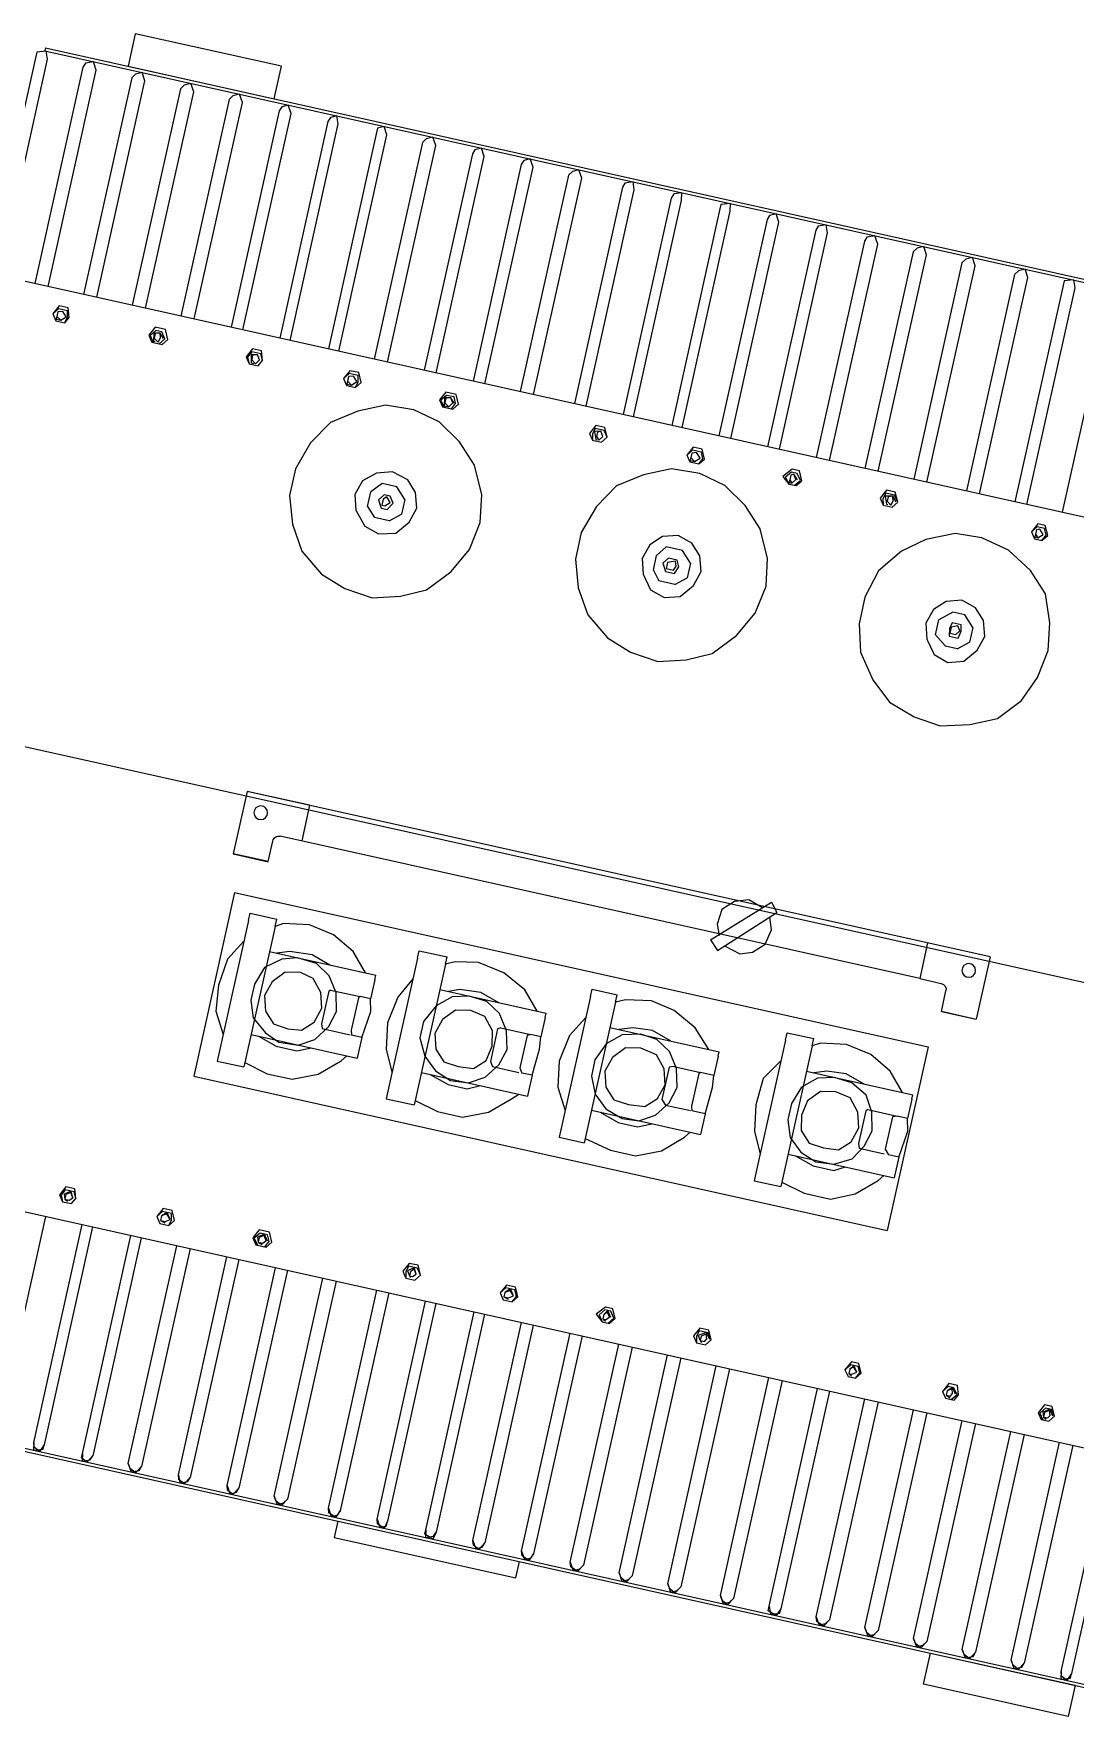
# Model space of a CAD drawing. Extents: x 5370511 to 5386565, y 1010429 to 1053793.
# Drawn here: x 5379782.232 to 5379783.054, y 1039450.859 to 1039452.185 of the extents above; entities that cross this region are included whole.
import ezdxf

# ---------------------------------------------------------------- set-up
doc = ezdxf.new("R2010")
doc.units = 0
doc.layers.get('0').update_dxf_attribs({"linetype": 'CONTINUOUS'})
doc.layers.add('ГП_сооружения', color=7, linetype='CONTINUOUS')
doc.layers.add('ЭС (тонкий)', color=7, linetype='CONTINUOUS', lineweight=25)

# ---------------------------------------------------------------- blocks, each defined once
blk = doc.blocks.new('A$C277B5DBA')
for p, q in [((0, 33.865), (0, -1.151)), ((-0.072, 10.954), (-0.072, 22.954)), ((-0.072, 22.954), (0.936, 22.954)), ((-0.072, 22.954), (0.936, 22.954)), ((-0.072, 22.954), (0.936, 22.954)), ((-0.072, 22.954), (0.936, 22.954)), ((-0.072, 22.954), (0.936, 22.954)), ((-0.072, 22.954), (0.936, 22.954)), ((-0.072, 21.946), (-0.072, 22.954)), ((-0.072, 22.954), (0.936, 22.954)), ((-0.072, 22.954), (0.936, 22.954)), ((-0.072, 22.954), (0.936, 22.954)), ((-0.072, 22.954), (0.936, 22.954)), ((-0.072, 22.954), (0.936, 22.954)), ((-0.072, 22.954), (0.936, 22.954)), ((0.936, 22.392), (0.936, 22.954)), ((0.938, 22.954), (0.938, 22.392)), ((0.504, 11.962), (0.504, 22.292)), ((0.936, 22.392), (0.604, 22.392)), ((-0.072, 21.946), (0.504, 21.946)), ((-0.072, 11.962), (0.504, 11.962)), ((0.504, 11.962), (0.504, 11.616)), ((0.936, 11.516), (0.604, 11.516)), ((0.936, 11.516), (0.936, 10.954)), ((0.938, 10.954), (0.938, 11.516)), ((-0.074, 10.954), (0.934, 10.954)), ((-0.074, 10.954), (0.934, 10.954)), ((-0.074, 10.954), (0.934, 10.954)), ((-0.074, 10.954), (0.934, 10.954)), ((-0.074, 10.954), (0.934, 10.954)), ((-0.074, 10.954), (0.934, 10.954)), ((-0.074, 10.954), (0.934, 10.954)), ((-0.074, 10.954), (0.934, 10.954)), ((-0.074, 10.954), (0.934, 10.954)), ((-0.074, 10.954), (0.934, 10.954)), ((-0.074, 10.954), (0.934, 10.954)), ((-0.074, 10.954), (0.934, 10.954))]:
    blk.add_line(p, q)
for points in [[(-7.161, 3.716), (-7.161, 30.681)], [(7.161, 30.681), (7.161, 3.716)], [(-10.776, 28.584), (-10.728, 28.727)], [(-10.728, 28.727), (-10.657, 28.727)], [(-10.657, 28.727), (-7.161, 28.727)], [(-10.824, 28.607), (-10.824, 5.766)], [(-10.824, 28.607), (-10.776, 28.607)], [(-10.776, 28.607), (-10.776, 5.766)], [(-10.657, 28.536), (-10.776, 28.584)], [(-7.161, 28.536), (-10.657, 28.536)], [(10.8, 28.607), (10.8, 5.766)], [(10.848, 28.607), (10.848, 5.766)], [(-10.776, 27.821), (-10.728, 27.94)], [(-10.728, 27.94), (-10.657, 27.964)], [(-10.657, 27.964), (-7.161, 27.964)], [(-10.657, 27.749), (-10.776, 27.821)], [(-7.161, 27.749), (-10.657, 27.749)], [(-6.899, 27.511), (-6.755, 27.582)], [(-6.899, 27.368), (-6.899, 27.511)], [(-6.755, 27.32), (-6.899, 27.368)], [(-6.851, 27.511), (-6.755, 27.582)], [(-6.851, 27.368), (-6.851, 27.511)], [(-6.755, 27.344), (-6.851, 27.368)], [(-6.827, 27.439), (-6.803, 27.511)], [(-6.827, 27.439), (-6.803, 27.511)], [(-6.755, 27.368), (-6.827, 27.439)], [(-6.755, 27.368), (-6.827, 27.439)], [(-6.803, 27.511), (-6.731, 27.511)], [(-6.803, 27.511), (-6.683, 27.511)], [(-6.755, 27.582), (-6.659, 27.511)], [(-6.755, 27.582), (-6.659, 27.511)], [(-6.683, 27.439), (-6.755, 27.368)], [(-6.659, 27.368), (-6.755, 27.344)], [(-6.659, 27.368), (-6.755, 27.32)], [(-6.731, 27.511), (-6.683, 27.439)], [(-6.683, 27.511), (-6.683, 27.439)], [(-6.659, 27.511), (-6.659, 27.368)], [(-6.659, 27.511), (-6.659, 27.368)], [(-11.35, 24.913), (-11.35, 27.273)], [(-11.35, 27.273), (-10.824, 27.273)], [(-10.824, 27.273), (-10.824, 24.913)], [(-10.776, 27.034), (-10.728, 27.13)], [(-10.728, 27.13), (-10.657, 27.177)], [(-10.657, 27.177), (-7.161, 27.177)], [(-10.657, 26.963), (-10.776, 27.034)], [(-7.161, 26.963), (-10.657, 26.963)], [(-10.776, 26.248), (-10.728, 26.343)], [(-10.728, 26.343), (-10.657, 26.391)], [(-10.657, 26.391), (-7.161, 26.391)], [(-10.657, 26.176), (-10.776, 26.248)], [(-7.161, 26.176), (-10.657, 26.176)], [(-6.899, 25.962), (-6.755, 26.033)], [(-6.851, 25.938), (-6.755, 26.009)], [(-6.755, 26.033), (-6.659, 25.962)], [(-6.755, 26.009), (-6.659, 25.938)], [(-6.899, 25.795), (-6.899, 25.962)], [(-6.755, 25.723), (-6.899, 25.795)], [(-6.851, 25.843), (-6.851, 25.938)], [(-6.755, 25.771), (-6.851, 25.843)], [(-6.827, 25.866), (-6.803, 25.962)], [(-6.827, 25.866), (-6.803, 25.938)], [(-6.755, 25.843), (-6.827, 25.866)], [(-6.755, 25.795), (-6.827, 25.866)], [(-6.803, 25.962), (-6.683, 25.938)], [(-6.803, 25.938), (-6.731, 25.938)], [(-6.683, 25.866), (-6.755, 25.843)], [(-6.659, 25.843), (-6.755, 25.771)], [(-6.659, 25.795), (-6.755, 25.723)], [(-6.731, 25.938), (-6.683, 25.866)], [(-6.683, 25.938), (-6.683, 25.914)], [(-6.659, 25.962), (-6.659, 25.795)], [(-6.659, 25.938), (-6.659, 25.843)], [(-10.776, 25.461), (-10.728, 25.557)], [(-10.728, 25.557), (-10.657, 25.604)], [(-10.657, 25.604), (-7.161, 25.604)], [(-10.657, 25.39), (-10.776, 25.461)], [(-7.161, 25.39), (-10.657, 25.39)], [(-10.824, 24.913), (-11.35, 24.913)], [(-10.776, 24.675), (-10.728, 24.77)], [(-10.657, 24.603), (-10.776, 24.675)], [(-10.728, 24.77), (-10.657, 24.794)], [(-10.657, 24.794), (-7.161, 24.794)], [(-7.161, 24.603), (-10.657, 24.603)], [(-6.899, 24.389), (-6.755, 24.46)], [(-6.851, 24.389), (-6.755, 24.436)], [(-6.755, 24.46), (-6.659, 24.389)], [(-6.755, 24.436), (-6.659, 24.389)], [(6.636, 24.389), (6.779, 24.46)], [(6.683, 24.389), (6.779, 24.436)], [(6.779, 24.46), (6.875, 24.389)], [(6.779, 24.436), (6.875, 24.389)], [(7.161, 24.603), (10.681, 24.603)], [(-6.899, 24.246), (-6.899, 24.389)], [(-6.755, 24.198), (-6.899, 24.246)], [(-6.851, 24.246), (-6.851, 24.389)], [(-6.755, 24.198), (-6.851, 24.246)], [(-6.827, 24.293), (-6.803, 24.389)], [(-6.827, 24.293), (-6.803, 24.365)], [(-6.755, 24.246), (-6.827, 24.293)], [(-6.755, 24.246), (-6.827, 24.293)], [(-6.803, 24.389), (-6.683, 24.365)], [(-6.803, 24.365), (-6.731, 24.365)], [(-6.683, 24.293), (-6.755, 24.246)], [(-6.659, 24.246), (-6.755, 24.198)], [(-6.659, 24.246), (-6.755, 24.198)], [(-6.731, 24.365), (-6.683, 24.293)], [(-6.683, 24.365), (-6.683, 24.317)], [(-6.659, 24.389), (-6.659, 24.246)], [(-6.659, 24.389), (-6.659, 24.246)], [(6.636, 24.246), (6.636, 24.389)], [(6.779, 24.198), (6.636, 24.246)], [(6.683, 24.246), (6.683, 24.389)], [(6.683, 24.293), (6.755, 24.389)], [(6.779, 24.246), (6.683, 24.293)], [(6.779, 24.198), (6.683, 24.246)], [(6.707, 24.293), (6.755, 24.365)], [(6.779, 24.246), (6.707, 24.293)], [(6.755, 24.389), (6.827, 24.365)], [(6.755, 24.365), (6.827, 24.365)], [(6.827, 24.293), (6.779, 24.246)], [(6.875, 24.246), (6.779, 24.198)], [(6.875, 24.246), (6.779, 24.198)], [(6.827, 24.365), (6.827, 24.293)], [(6.827, 24.365), (6.851, 24.317)], [(6.875, 24.389), (6.875, 24.246)], [(6.875, 24.389), (6.875, 24.246)], [(-10.776, 23.888), (-10.728, 23.983)], [(-10.657, 23.84), (-10.776, 23.888)], [(-10.728, 23.983), (-10.657, 24.007)], [(-10.657, 24.007), (-7.161, 24.007)], [(10.681, 24.007), (7.161, 24.007)], [(10.681, 24.007), (10.8, 23.983)], [(10.752, 23.983), (10.681, 24.007)], [(10.681, 23.84), (10.8, 23.888)], [(10.8, 23.983), (10.752, 23.84)], [(10.8, 23.888), (10.752, 23.983)], [(-7.161, 23.84), (-10.657, 23.84)], [(7.161, 23.84), (10.681, 23.84)], [(10.752, 23.84), (10.681, 23.84)], [(-10.776, 23.125), (-10.728, 23.221)], [(-10.657, 23.054), (-10.776, 23.125)], [(-10.728, 23.221), (-10.657, 23.221)], [(-10.657, 23.221), (-7.161, 23.221)], [(-6.038, 22.935), (-5.655, 23.173)], [(-5.655, 23.173), (-5.201, 23.316)], [(-5.201, 23.316), (-4.771, 23.316)], [(-4.771, 23.316), (-4.341, 23.173)], [(-4.341, 23.173), (-3.958, 22.935)], [(10.681, 23.221), (7.161, 23.221)], [(10.681, 23.221), (10.8, 23.197)], [(10.752, 23.221), (10.681, 23.221)], [(10.681, 23.054), (10.8, 23.125)], [(10.8, 23.125), (10.752, 23.221)], [(10.8, 23.197), (10.752, 23.078)], [(-7.161, 23.054), (-10.657, 23.054)], [(-6.899, 22.816), (-6.755, 22.887)], [(-6.851, 22.816), (-6.755, 22.887)], [(-6.755, 22.887), (-6.659, 22.816)], [(-6.755, 22.887), (-6.659, 22.816)], [(-6.301, 22.553), (-6.038, 22.935)], [(-3.958, 22.935), (-3.671, 22.553)], [(6.636, 22.816), (6.779, 22.887)], [(6.683, 22.816), (6.779, 22.887)], [(6.779, 22.887), (6.875, 22.816)], [(6.779, 22.887), (6.875, 22.816)], [(7.161, 23.054), (10.681, 23.054)], [(10.752, 23.078), (10.681, 23.054)], [(-6.899, 22.673), (-6.899, 22.816)], [(-6.755, 22.601), (-6.899, 22.673)], [(-6.851, 22.673), (-6.851, 22.816)], [(-6.755, 22.649), (-6.851, 22.673)], [(-6.827, 22.744), (-6.803, 22.816)], [(-6.827, 22.744), (-6.803, 22.816)], [(-6.755, 22.673), (-6.827, 22.744)], [(-6.755, 22.673), (-6.827, 22.744)], [(-6.803, 22.816), (-6.731, 22.816)], [(-6.803, 22.816), (-6.683, 22.816)], [(-6.683, 22.744), (-6.755, 22.673)], [(-6.659, 22.673), (-6.755, 22.649)], [(-6.659, 22.673), (-6.755, 22.601)], [(-6.731, 22.816), (-6.683, 22.744)], [(-6.683, 22.816), (-6.683, 22.744)], [(-6.659, 22.816), (-6.659, 22.673)], [(-6.659, 22.816), (-6.659, 22.673)], [(-6.492, 22.148), (-6.301, 22.553)], [(-3.671, 22.553), (-3.528, 22.148)], [(1.528, 22.801), (4.492, 22.801)], [(1.528, 22.801), (1.528, 11.599)], [(2.245, 22.491), (2.58, 22.682)], [(2.58, 22.682), (3.01, 22.729)], [(3.01, 22.729), (3.416, 22.682)], [(3.416, 22.682), (3.751, 22.491)], [(4.492, 22.801), (4.492, 11.599)], [(6.636, 22.673), (6.636, 22.816)], [(6.779, 22.601), (6.636, 22.673)], [(6.683, 22.673), (6.683, 22.816)], [(6.683, 22.744), (6.755, 22.816)], [(6.779, 22.673), (6.683, 22.744)], [(6.779, 22.649), (6.683, 22.673)], [(6.707, 22.744), (6.755, 22.816)], [(6.779, 22.673), (6.707, 22.744)], [(6.755, 22.816), (6.827, 22.816)], [(6.755, 22.816), (6.827, 22.816)], [(6.827, 22.744), (6.779, 22.673)], [(6.875, 22.673), (6.779, 22.649)], [(6.875, 22.673), (6.779, 22.601)], [(6.827, 22.816), (6.827, 22.744)], [(6.827, 22.816), (6.851, 22.744)], [(6.875, 22.816), (6.875, 22.673)], [(6.875, 22.816), (6.875, 22.673)], [(-10.776, 22.339), (-10.728, 22.434)], [(-10.657, 22.267), (-10.776, 22.339)], [(-10.728, 22.434), (-10.657, 22.482)], [(-10.657, 22.482), (-7.161, 22.482)], [(-5.249, 22.244), (-5.01, 22.315)], [(-5.01, 22.315), (-4.771, 22.244)], [(1.91, 22.491), (1.791, 22.491)], [(1.791, 22.491), (1.791, 22.062)], [(1.91, 22.491), (4.062, 22.491)], [(4.062, 22.491), (4.181, 22.491)], [(4.181, 22.491), (4.181, 22.062)], [(10.681, 22.482), (7.161, 22.482)], [(10.681, 22.482), (10.8, 22.41)], [(10.752, 22.434), (10.681, 22.482)], [(10.681, 22.267), (10.8, 22.339)], [(10.752, 22.291), (10.681, 22.267)], [(10.8, 22.339), (10.752, 22.434)], [(10.8, 22.41), (10.752, 22.291)], [(-7.161, 22.267), (-10.657, 22.267)], [(-6.516, 21.695), (-6.492, 22.148)], [(-5.488, 21.815), (-5.416, 22.053)], [(-5.416, 22.053), (-5.249, 22.244)], [(-5.273, 21.934), (-5.106, 22.077)], [(-4.867, 22.077), (-5.106, 22.077)], [(-4.867, 22.077), (-4.723, 21.934)], [(-4.771, 22.244), (-4.556, 22.053)], [(-4.556, 22.053), (-4.484, 21.815)], [(-3.528, 22.148), (-3.48, 21.695)], [(1.91, 22.062), (1.791, 22.062)], [(1.839, 21.943), (1.91, 22.062)], [(1.91, 22.062), (4.062, 22.062)], [(2.317, 22.062), (2.317, 20.346)], [(2.389, 21.847), (2.58, 22.086)], [(2.58, 22.086), (2.867, 22.181)], [(2.867, 22.181), (3.13, 22.181)], [(3.13, 22.181), (3.393, 22.086)], [(3.393, 22.086), (3.584, 21.847)], [(3.656, 22.062), (3.656, 20.346)], [(4.062, 22.062), (4.181, 22.062)], [(4.11, 22.062), (4.205, 21.681)], [(7.161, 22.267), (10.681, 22.267)], [(-5.416, 21.552), (-5.488, 21.815)], [(-5.273, 21.695), (-5.273, 21.934)], [(-5.106, 21.862), (-5.01, 21.934)], [(-5.106, 21.767), (-5.106, 21.862)], [(-5.01, 21.695), (-5.106, 21.767)], [(-5.082, 21.815), (-5.034, 21.862)], [(-5.01, 21.743), (-5.082, 21.815)], [(-5.034, 21.862), (-4.938, 21.862)], [(-5.01, 21.934), (-4.89, 21.862)], [(-4.938, 21.815), (-5.01, 21.743)], [(-4.89, 21.767), (-5.01, 21.695)], [(-4.938, 21.862), (-4.938, 21.815)], [(-4.89, 21.862), (-4.89, 21.767)], [(-4.723, 21.695), (-4.723, 21.934)], [(-4.484, 21.815), (-4.556, 21.552)], [(1.767, 21.538), (1.839, 21.943)], [(2.245, 21.752), (2.317, 21.943)], [(2.317, 21.609), (2.389, 21.847)], [(2.58, 21.752), (2.771, 21.919)], [(2.771, 21.919), (3.01, 21.99)], [(3.01, 21.99), (3.249, 21.919)], [(3.249, 21.919), (3.416, 21.752)], [(3.584, 21.847), (3.679, 21.609)], [(3.656, 21.943), (3.751, 21.633)], [(-10.776, 21.552), (-10.728, 21.648)], [(-10.657, 21.481), (-10.776, 21.552)], [(-10.728, 21.648), (-10.657, 21.672)], [(-10.657, 21.672), (-7.161, 21.672)], [(-6.42, 21.266), (-6.516, 21.695)], [(-5.249, 21.386), (-5.416, 21.552)], [(-5.106, 21.529), (-5.273, 21.695)], [(-5.106, 21.529), (-4.867, 21.529)], [(-4.723, 21.695), (-4.867, 21.529)], [(-4.556, 21.552), (-4.771, 21.386)], [(-3.48, 21.695), (-3.6, 21.266)], [(1.839, 21.132), (1.767, 21.538)], [(2.221, 21.395), (2.245, 21.752)], [(2.341, 21.299), (2.317, 21.609)], [(2.532, 21.514), (2.58, 21.752)], [(2.58, 21.299), (2.532, 21.514)], [(3.416, 21.752), (3.44, 21.514)], [(3.44, 21.514), (3.416, 21.299)], [(3.679, 21.609), (3.656, 21.299)], [(3.751, 21.633), (3.751, 21.299)], [(4.205, 21.681), (4.205, 21.275)], [(10.681, 21.672), (7.161, 21.672)], [(10.681, 21.672), (10.8, 21.624)], [(10.752, 21.648), (10.681, 21.672)], [(10.681, 21.481), (10.8, 21.552)], [(10.752, 21.505), (10.681, 21.481)], [(10.8, 21.552), (10.752, 21.648)], [(10.8, 21.624), (10.752, 21.505)], [(-7.161, 21.481), (-10.657, 21.481)], [(-6.899, 21.266), (-6.755, 21.338)], [(-6.899, 21.099), (-6.899, 21.266)], [(-6.851, 21.243), (-6.755, 21.314)], [(-6.851, 21.123), (-6.851, 21.243)], [(-6.827, 21.171), (-6.803, 21.266)], [(-6.827, 21.171), (-6.803, 21.243)], [(-6.803, 21.266), (-6.683, 21.243)], [(-6.803, 21.243), (-6.731, 21.243)], [(-6.755, 21.338), (-6.659, 21.266)], [(-6.755, 21.314), (-6.659, 21.243)], [(-6.731, 21.243), (-6.683, 21.171)], [(-6.683, 21.243), (-6.683, 21.171)], [(-6.659, 21.266), (-6.659, 21.099)], [(-6.659, 21.243), (-6.659, 21.123)], [(-6.181, 20.885), (-6.42, 21.266)], [(-5.01, 21.314), (-5.249, 21.386)], [(-4.771, 21.386), (-5.01, 21.314)], [(-3.6, 21.266), (-3.791, 20.885)], [(2.317, 21.085), (2.221, 21.395)], [(2.484, 21.061), (2.341, 21.299)], [(2.771, 21.132), (2.58, 21.299)], [(3.416, 21.299), (3.249, 21.132)], [(3.656, 21.299), (3.512, 21.061)], [(3.751, 21.299), (3.656, 21.085)], [(4.205, 21.275), (4.038, 20.894)], [(6.636, 21.266), (6.779, 21.338)], [(6.636, 21.099), (6.636, 21.266)], [(6.683, 21.243), (6.779, 21.314)], [(6.683, 21.171), (6.755, 21.266)], [(6.683, 21.123), (6.683, 21.243)], [(6.707, 21.171), (6.755, 21.243)], [(6.755, 21.266), (6.827, 21.243)], [(6.755, 21.243), (6.827, 21.243)], [(6.779, 21.338), (6.875, 21.266)], [(6.779, 21.314), (6.875, 21.243)], [(6.827, 21.243), (6.827, 21.171)], [(6.827, 21.243), (6.851, 21.171)], [(6.875, 21.266), (6.875, 21.099)], [(6.875, 21.243), (6.875, 21.123)], [(7.161, 21.481), (10.681, 21.481)], [(-6.755, 21.028), (-6.899, 21.099)], [(-6.755, 21.076), (-6.851, 21.123)], [(-6.755, 21.123), (-6.827, 21.171)], [(-6.755, 21.099), (-6.827, 21.171)], [(-6.683, 21.171), (-6.755, 21.123)], [(-6.659, 21.123), (-6.755, 21.076)], [(-6.659, 21.099), (-6.755, 21.028)], [(2.03, 20.775), (1.839, 21.132)], [(2.723, 20.894), (2.484, 21.061)], [(2.699, 20.989), (2.723, 21.013)], [(2.699, 20.989), (2.699, 20.513)], [(2.723, 21.013), (3.249, 21.013)], [(3.01, 21.061), (2.771, 21.132)], [(3.249, 21.132), (3.01, 21.061)], [(3.249, 21.013), (3.321, 20.989)], [(3.512, 21.061), (3.273, 20.894)], [(3.321, 20.989), (3.321, 20.536)], [(6.779, 21.028), (6.636, 21.099)], [(6.779, 21.099), (6.683, 21.171)], [(6.779, 21.076), (6.683, 21.123)], [(6.779, 21.123), (6.707, 21.171)], [(6.827, 21.171), (6.779, 21.123)], [(6.875, 21.123), (6.779, 21.076)], [(6.875, 21.099), (6.779, 21.028)], [(-10.776, 20.766), (-10.728, 20.861)], [(-10.657, 20.694), (-10.776, 20.766)], [(-10.728, 20.861), (-10.657, 20.885)], [(-10.657, 20.885), (-7.161, 20.885)], [(-5.871, 20.575), (-6.181, 20.885)], [(-3.791, 20.885), (-4.149, 20.575)], [(2.317, 20.513), (2.03, 20.775)], [(3.01, 20.823), (2.723, 20.894)], [(3.273, 20.894), (3.01, 20.823)], [(4.038, 20.894), (3.751, 20.584)], [(10.681, 20.885), (7.161, 20.885)], [(10.681, 20.885), (10.8, 20.813)], [(10.752, 20.861), (10.681, 20.885)], [(10.681, 20.694), (10.8, 20.766)], [(10.752, 20.718), (10.681, 20.694)], [(10.8, 20.766), (10.752, 20.861)], [(10.8, 20.813), (10.752, 20.718)], [(-7.161, 20.694), (-10.657, 20.694)], [(-5.44, 20.361), (-5.871, 20.575)], [(-4.149, 20.575), (-4.556, 20.361)], [(2.699, 20.513), (2.723, 20.536)], [(2.699, 20.346), (2.699, 20.513)], [(2.723, 20.536), (3.249, 20.536)], [(3.249, 20.536), (3.321, 20.513)], [(3.321, 20.346), (3.321, 20.513)], [(3.751, 20.584), (3.656, 20.513)], [(7.161, 20.694), (10.681, 20.694)], [(-5.01, 20.289), (-5.44, 20.361)], [(-4.556, 20.361), (-5.01, 20.289)], [(2.389, 20.346), (2.317, 20.346)], [(2.389, 20.346), (2.699, 20.346)], [(2.891, 20.298), (2.699, 20.346)], [(3.321, 20.346), (2.891, 20.298)], [(3.321, 20.346), (3.632, 20.346)], [(3.632, 20.346), (3.656, 20.346)], [(-10.776, 19.979), (-10.728, 20.075)], [(-10.657, 19.908), (-10.776, 19.979)], [(-10.728, 20.075), (-10.657, 20.122)], [(-10.657, 20.122), (-7.161, 20.122)], [(-7.161, 19.908), (-10.657, 19.908)], [(2.245, 19.764), (2.58, 19.93)], [(2.58, 19.93), (3.01, 20.002)], [(3.01, 20.002), (3.416, 19.93)], [(3.416, 19.93), (3.751, 19.764)], [(10.681, 20.122), (7.161, 20.122)], [(7.161, 19.908), (10.681, 19.908)], [(10.681, 20.122), (10.8, 20.051)], [(10.752, 20.075), (10.681, 20.122)], [(10.681, 19.908), (10.8, 19.979)], [(10.752, 19.955), (10.681, 19.908)], [(10.8, 19.979), (10.752, 20.075)], [(10.8, 20.051), (10.752, 19.955)], [(1.91, 19.764), (1.791, 19.764)], [(1.791, 19.764), (1.791, 19.311)], [(1.91, 19.764), (4.062, 19.764)], [(4.062, 19.764), (4.181, 19.764)], [(4.181, 19.764), (4.181, 19.311)], [(2.58, 19.311), (2.867, 19.454)], [(2.867, 19.454), (3.13, 19.454)], [(3.13, 19.454), (3.393, 19.311)], [(-10.776, 19.105), (-10.728, 19.225)], [(-10.657, 19.058), (-10.776, 19.105)], [(-10.728, 19.225), (-10.657, 19.248)], [(-10.657, 19.248), (-7.161, 19.248)], [(1.767, 18.81), (1.839, 19.168)], [(1.91, 19.311), (1.791, 19.311)], [(1.839, 19.168), (1.91, 19.311)], [(1.91, 19.311), (4.062, 19.311)], [(2.245, 19.001), (2.317, 19.168)], [(2.317, 19.311), (2.317, 17.595)], [(2.389, 19.096), (2.58, 19.311)], [(2.58, 19.001), (2.771, 19.168)], [(2.771, 19.168), (3.01, 19.239)], [(3.01, 19.239), (3.249, 19.168)], [(3.249, 19.168), (3.416, 19.001)], [(3.393, 19.311), (3.584, 19.096)], [(3.656, 19.311), (3.656, 17.595)], [(3.656, 19.168), (3.751, 18.858)], [(4.062, 19.311), (4.181, 19.311)], [(4.11, 19.311), (4.205, 18.929)], [(10.681, 19.248), (7.161, 19.248)], [(10.681, 19.248), (10.8, 19.177)], [(10.752, 19.225), (10.681, 19.248)], [(10.681, 19.058), (10.8, 19.105)], [(10.8, 19.105), (10.752, 19.225)], [(10.8, 19.177), (10.752, 19.082)], [(-7.161, 19.058), (-10.657, 19.058)], [(-6.899, 18.843), (-6.755, 18.915)], [(-6.899, 18.7), (-6.899, 18.843)], [(-6.851, 18.843), (-6.755, 18.867)], [(-6.851, 18.7), (-6.851, 18.843)], [(-6.827, 18.748), (-6.803, 18.843)], [(-6.803, 18.843), (-6.683, 18.796)], [(-6.755, 18.915), (-6.659, 18.843)], [(-6.755, 18.867), (-6.659, 18.843)], [(-6.659, 18.843), (-6.659, 18.7)], [(-6.659, 18.843), (-6.659, 18.7)], [(2.221, 18.667), (2.245, 19.001)], [(2.317, 18.834), (2.389, 19.096)], [(2.532, 18.763), (2.58, 19.001)], [(3.416, 19.001), (3.44, 18.763)], [(3.584, 19.096), (3.679, 18.834)], [(3.751, 18.858), (3.751, 18.548)], [(4.205, 18.929), (4.205, 18.524)], [(6.636, 18.843), (6.779, 18.915)], [(6.636, 18.7), (6.636, 18.843)], [(6.683, 18.843), (6.779, 18.867)], [(6.683, 18.7), (6.683, 18.843)], [(6.683, 18.748), (6.755, 18.843)], [(6.755, 18.843), (6.827, 18.796)], [(6.779, 18.915), (6.875, 18.843)], [(6.779, 18.867), (6.875, 18.843)], [(6.875, 18.843), (6.875, 18.7)], [(6.875, 18.843), (6.875, 18.7)], [(7.161, 19.058), (10.681, 19.058)], [(10.752, 19.082), (10.681, 19.058)], [(10.848, 19.058), (11.111, 19.058)], [(11.111, 19.058), (11.111, 16.126)], [(-6.755, 18.629), (-6.899, 18.7)], [(-6.755, 18.629), (-6.851, 18.7)], [(-6.827, 18.748), (-6.803, 18.796)], [(-6.755, 18.7), (-6.827, 18.748)], [(-6.755, 18.7), (-6.827, 18.748)], [(-6.803, 18.796), (-6.731, 18.796)], [(-6.683, 18.748), (-6.755, 18.7)], [(-6.659, 18.7), (-6.755, 18.629)], [(-6.659, 18.7), (-6.755, 18.629)], [(-6.731, 18.796), (-6.683, 18.748)], [(-6.683, 18.796), (-6.683, 18.772)], [(-5.655, 18.557), (-5.201, 18.7)], [(-5.201, 18.7), (-4.771, 18.7)], [(-4.771, 18.7), (-4.341, 18.557)], [(1.839, 18.381), (1.767, 18.81)], [(2.317, 18.357), (2.221, 18.667)], [(2.341, 18.548), (2.317, 18.834)], [(2.58, 18.524), (2.532, 18.763)], [(3.44, 18.763), (3.416, 18.524)], [(3.679, 18.834), (3.656, 18.548)], [(6.779, 18.629), (6.636, 18.7)], [(6.779, 18.7), (6.683, 18.748)], [(6.779, 18.629), (6.683, 18.7)], [(6.707, 18.748), (6.755, 18.796)], [(6.779, 18.7), (6.707, 18.748)], [(6.755, 18.796), (6.827, 18.796)], [(6.827, 18.748), (6.779, 18.7)], [(6.875, 18.7), (6.779, 18.629)], [(6.875, 18.7), (6.779, 18.629)], [(6.827, 18.796), (6.827, 18.748)], [(6.827, 18.796), (6.851, 18.772)], [(-10.776, 18.319), (-10.728, 18.438)], [(-10.657, 18.295), (-10.776, 18.319)], [(-10.728, 18.438), (-10.657, 18.462)], [(-10.657, 18.462), (-7.161, 18.462)], [(-6.301, 17.938), (-6.038, 18.319)], [(-6.038, 18.319), (-5.655, 18.557)], [(-4.341, 18.557), (-3.958, 18.319)], [(-3.958, 18.319), (-3.671, 17.938)], [(2.03, 18), (1.839, 18.381)], [(2.484, 18.31), (2.341, 18.548)], [(2.723, 18.143), (2.484, 18.31)], [(2.771, 18.357), (2.58, 18.524)], [(3.01, 18.31), (2.771, 18.357)], [(3.249, 18.357), (3.01, 18.31)], [(3.416, 18.524), (3.249, 18.357)], [(3.512, 18.31), (3.273, 18.143)], [(3.656, 18.548), (3.512, 18.31)], [(3.751, 18.548), (3.656, 18.357)], [(4.205, 18.524), (4.038, 18.143)], [(10.681, 18.462), (7.161, 18.462)], [(10.681, 18.462), (10.8, 18.39)], [(10.752, 18.438), (10.681, 18.462)], [(10.681, 18.295), (10.8, 18.319)], [(10.8, 18.319), (10.752, 18.438)], [(10.8, 18.39), (10.752, 18.295)], [(-7.161, 18.295), (-10.657, 18.295)], [(2.699, 18.238), (2.723, 18.286)], [(2.699, 18.238), (2.699, 17.762)], [(2.723, 18.286), (3.249, 18.286)], [(3.01, 18.071), (2.723, 18.143)], [(3.273, 18.143), (3.01, 18.071)], [(3.249, 18.286), (3.321, 18.238)], [(3.321, 18.238), (3.321, 17.809)], [(4.038, 18.143), (3.751, 17.833)], [(7.161, 18.295), (10.681, 18.295)], [(10.752, 18.295), (10.681, 18.295)], [(-6.492, 17.532), (-6.301, 17.938)], [(-3.671, 17.938), (-3.528, 17.532)], [(2.317, 17.738), (2.03, 18)], [(2.699, 17.762), (2.723, 17.809)], [(2.723, 17.809), (3.249, 17.809)], [(3.249, 17.809), (3.321, 17.762)], [(3.751, 17.833), (3.656, 17.738)], [(-10.776, 17.532), (-10.728, 17.675)], [(-10.657, 17.509), (-10.776, 17.532)], [(-10.728, 17.675), (-10.657, 17.675)], [(-10.657, 17.675), (-7.161, 17.675)], [(-6.516, 17.08), (-6.492, 17.532)], [(-5.416, 17.437), (-5.249, 17.604)], [(-5.249, 17.604), (-5.01, 17.675)], [(-5.01, 17.675), (-4.771, 17.604)], [(-4.771, 17.604), (-4.556, 17.437)], [(-3.528, 17.532), (-3.48, 17.08)], [(2.389, 17.595), (2.317, 17.595)], [(2.389, 17.595), (2.699, 17.595)], [(2.699, 17.595), (2.699, 17.762)], [(2.891, 17.571), (2.699, 17.595)], [(3.321, 17.595), (2.891, 17.571)], [(3.321, 17.595), (3.321, 17.762)], [(3.321, 17.595), (3.632, 17.595)], [(3.632, 17.595), (3.656, 17.595)], [(10.681, 17.675), (7.161, 17.675)], [(10.681, 17.675), (10.8, 17.652)], [(10.752, 17.675), (10.681, 17.675)], [(10.752, 17.532), (10.681, 17.509)], [(10.681, 17.509), (10.8, 17.532)], [(10.8, 17.532), (10.752, 17.675)], [(10.8, 17.652), (10.752, 17.532)], [(-7.161, 17.509), (-10.657, 17.509)], [(-6.899, 17.27), (-6.755, 17.342)], [(-6.899, 17.127), (-6.899, 17.27)], [(-6.851, 17.27), (-6.755, 17.342)], [(-6.851, 17.127), (-6.851, 17.27)], [(-6.827, 17.199), (-6.803, 17.27)], [(-6.827, 17.199), (-6.803, 17.27)], [(-6.803, 17.27), (-6.731, 17.27)], [(-6.803, 17.27), (-6.683, 17.27)], [(-6.755, 17.342), (-6.659, 17.27)], [(-6.755, 17.342), (-6.659, 17.27)], [(-6.731, 17.27), (-6.683, 17.199)], [(-6.683, 17.27), (-6.683, 17.199)], [(-6.659, 17.27), (-6.659, 17.127)], [(-6.659, 17.27), (-6.659, 17.127)], [(-5.488, 17.199), (-5.416, 17.437)], [(-5.273, 17.342), (-5.106, 17.461)], [(-5.273, 17.08), (-5.273, 17.342)], [(-4.867, 17.461), (-5.106, 17.461)], [(-5.106, 17.27), (-5.01, 17.342)], [(-5.106, 17.127), (-5.106, 17.27)], [(-5.082, 17.151), (-5.034, 17.27)], [(-5.034, 17.27), (-4.938, 17.27)], [(-5.01, 17.342), (-4.89, 17.27)], [(-4.938, 17.27), (-4.938, 17.151)], [(-4.89, 17.27), (-4.89, 17.127)], [(-4.867, 17.461), (-4.723, 17.342)], [(-4.723, 17.08), (-4.723, 17.342)], [(-4.556, 17.437), (-4.484, 17.199)], [(6.636, 17.27), (6.779, 17.342)], [(6.636, 17.127), (6.636, 17.27)], [(6.683, 17.27), (6.779, 17.342)], [(6.683, 17.127), (6.683, 17.27)], [(6.683, 17.199), (6.755, 17.27)], [(6.707, 17.199), (6.755, 17.27)], [(6.755, 17.27), (6.827, 17.27)], [(6.755, 17.27), (6.827, 17.27)], [(6.779, 17.342), (6.875, 17.27)], [(6.779, 17.342), (6.875, 17.27)], [(6.827, 17.27), (6.827, 17.199)], [(6.827, 17.27), (6.851, 17.199)], [(6.875, 17.27), (6.875, 17.127)], [(6.875, 17.27), (6.875, 17.127)], [(7.161, 17.509), (10.681, 17.509)], [(-6.755, 17.056), (-6.899, 17.127)], [(-6.755, 17.08), (-6.851, 17.127)], [(-6.755, 17.127), (-6.827, 17.199)], [(-6.755, 17.127), (-6.827, 17.199)], [(-6.683, 17.199), (-6.755, 17.127)], [(-6.659, 17.127), (-6.755, 17.08)], [(-6.659, 17.127), (-6.755, 17.056)], [(-6.42, 16.65), (-6.516, 17.08)], [(-5.416, 16.96), (-5.488, 17.199)], [(-5.106, 16.913), (-5.273, 17.08)], [(-5.01, 17.08), (-5.106, 17.127)], [(-5.01, 17.127), (-5.082, 17.151)], [(-4.938, 17.151), (-5.01, 17.127)], [(-4.89, 17.127), (-5.01, 17.08)], [(-4.723, 17.08), (-4.867, 16.913)], [(-4.484, 17.199), (-4.556, 16.96)], [(-3.48, 17.08), (-3.6, 16.65)], [(2.245, 16.968), (2.58, 17.159)], [(2.58, 17.159), (3.01, 17.23)], [(3.01, 17.23), (3.416, 17.159)], [(3.416, 17.159), (3.751, 16.968)], [(6.779, 17.056), (6.636, 17.127)], [(6.779, 17.127), (6.683, 17.199)], [(6.779, 17.08), (6.683, 17.127)], [(6.779, 17.127), (6.707, 17.199)], [(6.827, 17.199), (6.779, 17.127)], [(6.875, 17.127), (6.779, 17.08)], [(6.875, 17.127), (6.779, 17.056)], [(-10.776, 16.793), (-10.728, 16.889)], [(-10.657, 16.722), (-10.776, 16.793)], [(-10.728, 16.889), (-10.657, 16.913)], [(-10.657, 16.913), (-7.161, 16.913)], [(-7.161, 16.722), (-10.657, 16.722)], [(-5.249, 16.793), (-5.416, 16.96)], [(-5.01, 16.722), (-5.249, 16.793)], [(-5.106, 16.913), (-4.867, 16.913)], [(-4.771, 16.793), (-5.01, 16.722)], [(-4.556, 16.96), (-4.771, 16.793)], [(1.91, 16.968), (1.791, 16.968)], [(1.791, 16.968), (1.791, 16.563)], [(1.91, 16.968), (4.062, 16.968)], [(4.062, 16.968), (4.181, 16.968)], [(4.181, 16.968), (4.181, 16.563)], [(10.681, 16.913), (7.161, 16.913)], [(7.161, 16.722), (10.681, 16.722)], [(10.681, 16.913), (10.8, 16.841)], [(10.752, 16.889), (10.681, 16.913)], [(10.681, 16.722), (10.8, 16.793)], [(10.752, 16.746), (10.681, 16.722)], [(10.8, 16.793), (10.752, 16.889)], [(10.8, 16.841), (10.752, 16.746)], [(-6.181, 16.269), (-6.42, 16.65)], [(-3.6, 16.65), (-3.791, 16.269)], [(1.91, 16.563), (1.791, 16.563)], [(1.839, 16.42), (1.91, 16.563)], [(1.91, 16.563), (4.062, 16.563)], [(2.317, 16.563), (2.317, 14.799)], [(2.389, 16.349), (2.58, 16.563)], [(2.58, 16.563), (2.867, 16.682)], [(2.771, 16.42), (3.01, 16.492)], [(2.867, 16.682), (3.13, 16.682)], [(3.01, 16.492), (3.249, 16.42)], [(3.13, 16.682), (3.393, 16.563)], [(3.393, 16.563), (3.584, 16.349)], [(3.656, 16.563), (3.656, 14.799)], [(4.062, 16.563), (4.181, 16.563)], [(4.11, 16.563), (4.205, 16.134)], [(-5.871, 15.959), (-6.181, 16.269)], [(-3.791, 16.269), (-4.149, 15.959)], [(1.767, 16.015), (1.839, 16.42)], [(2.221, 15.896), (2.245, 16.206)], [(2.245, 16.206), (2.317, 16.42)], [(2.317, 16.063), (2.389, 16.349)], [(2.532, 16.015), (2.58, 16.253)], [(2.58, 16.253), (2.771, 16.42)], [(3.249, 16.42), (3.416, 16.253)], [(3.416, 16.253), (3.44, 16.015)], [(3.584, 16.349), (3.679, 16.063)], [(3.656, 16.42), (3.751, 16.11)], [(-10.776, 15.983), (-10.728, 16.102)], [(-10.657, 15.935), (-10.776, 15.983)], [(-10.728, 16.102), (-10.657, 16.126)], [(-10.657, 16.126), (-7.161, 16.126)], [(-7.161, 15.935), (-10.657, 15.935)], [(-5.44, 15.745), (-5.871, 15.959)], [(-4.149, 15.959), (-4.556, 15.745)], [(1.839, 15.634), (1.767, 16.015)], [(2.341, 15.8), (2.317, 16.063)], [(2.58, 15.753), (2.532, 16.015)], [(3.44, 16.015), (3.416, 15.753)], [(3.679, 16.063), (3.656, 15.8)], [(3.751, 16.11), (3.751, 15.8)], [(4.205, 16.134), (4.205, 15.729)], [(10.681, 16.126), (7.161, 16.126)], [(7.161, 15.935), (10.681, 15.935)], [(10.681, 16.126), (10.8, 16.055)], [(10.752, 16.102), (10.681, 16.126)], [(10.681, 15.935), (10.8, 15.983)], [(10.752, 15.959), (10.681, 15.935)], [(10.8, 15.983), (10.752, 16.102)], [(10.8, 16.055), (10.752, 15.959)], [(11.111, 16.126), (10.848, 16.126)], [(-6.899, 15.673), (-6.755, 15.792)], [(-6.899, 15.554), (-6.899, 15.673)], [(-6.851, 15.673), (-6.755, 15.745)], [(-6.851, 15.578), (-6.851, 15.673)], [(-6.827, 15.626), (-6.803, 15.673)], [(-6.827, 15.626), (-6.803, 15.673)], [(-6.803, 15.673), (-6.731, 15.673)], [(-6.803, 15.673), (-6.683, 15.673)], [(-6.755, 15.792), (-6.659, 15.673)], [(-6.755, 15.745), (-6.659, 15.673)], [(-6.731, 15.673), (-6.683, 15.626)], [(-6.683, 15.673), (-6.683, 15.626)], [(-6.659, 15.673), (-6.659, 15.578)], [(-6.659, 15.673), (-6.659, 15.554)], [(-5.01, 15.673), (-5.44, 15.745)], [(-4.556, 15.745), (-5.01, 15.673)], [(2.317, 15.586), (2.221, 15.896)], [(2.484, 15.562), (2.341, 15.8)], [(2.771, 15.586), (2.58, 15.753)], [(3.416, 15.753), (3.249, 15.586)], [(3.656, 15.8), (3.512, 15.562)], [(3.751, 15.8), (3.656, 15.586)], [(4.205, 15.729), (4.038, 15.348)], [(6.636, 15.673), (6.779, 15.792)], [(6.636, 15.554), (6.636, 15.673)], [(6.683, 15.673), (6.779, 15.745)], [(6.683, 15.578), (6.683, 15.673)], [(6.683, 15.626), (6.755, 15.673)], [(6.707, 15.626), (6.755, 15.673)], [(6.755, 15.673), (6.827, 15.673)], [(6.755, 15.673), (6.827, 15.673)], [(6.779, 15.792), (6.875, 15.673)], [(6.779, 15.745), (6.875, 15.673)], [(6.827, 15.673), (6.827, 15.626)], [(6.827, 15.673), (6.851, 15.626)], [(6.875, 15.673), (6.875, 15.578)], [(6.875, 15.673), (6.875, 15.554)], [(-6.755, 15.483), (-6.899, 15.554)], [(-6.755, 15.506), (-6.851, 15.578)], [(-6.755, 15.578), (-6.827, 15.626)], [(-6.755, 15.554), (-6.827, 15.626)], [(-6.683, 15.626), (-6.755, 15.578)], [(-6.659, 15.578), (-6.755, 15.506)], [(-6.659, 15.554), (-6.755, 15.483)], [(2.03, 15.252), (1.839, 15.634)], [(2.723, 15.395), (2.484, 15.562)], [(2.699, 15.443), (2.723, 15.514)], [(2.699, 15.443), (2.699, 15.014)], [(2.723, 15.514), (3.249, 15.514)], [(3.01, 15.324), (2.723, 15.395)], [(3.01, 15.514), (2.771, 15.586)], [(3.249, 15.586), (3.01, 15.514)], [(3.273, 15.395), (3.01, 15.324)], [(3.249, 15.514), (3.321, 15.443)], [(3.512, 15.562), (3.273, 15.395)], [(3.321, 15.443), (3.321, 15.038)], [(6.779, 15.483), (6.636, 15.554)], [(6.779, 15.554), (6.683, 15.626)], [(6.779, 15.506), (6.683, 15.578)], [(6.779, 15.578), (6.707, 15.626)], [(6.827, 15.626), (6.779, 15.578)], [(6.875, 15.578), (6.779, 15.506)], [(6.875, 15.554), (6.779, 15.483)], [(-10.776, 15.197), (-10.728, 15.316)], [(-10.657, 15.125), (-10.776, 15.197)], [(-10.728, 15.316), (-10.657, 15.34)], [(-10.657, 15.34), (-7.161, 15.34)], [(-7.161, 15.125), (-10.657, 15.125)], [(0.622, 15.316), (-0.167, 14.505)], [(-0.048, 15.077), (0.12, 15.244)], [(0.765, 15.173), (-0.024, 14.386)], [(0.12, 15.244), (0.359, 15.268)], [(0.359, 15.268), (0.526, 15.197)], [(0.622, 15.316), (0.765, 15.173)], [(2.317, 14.966), (2.03, 15.252)], [(4.038, 15.348), (3.751, 15.038)], [(10.681, 15.34), (7.161, 15.34)], [(7.161, 15.125), (10.681, 15.125)], [(10.681, 15.34), (10.8, 15.268)], [(10.752, 15.316), (10.681, 15.34)], [(10.681, 15.125), (10.8, 15.197)], [(10.752, 15.173), (10.681, 15.125)], [(10.8, 15.197), (10.752, 15.316)], [(10.8, 15.268), (10.752, 15.173)], [(-0.12, 14.863), (-0.048, 15.077)], [(-0.048, 14.625), (-0.12, 14.863)], [(0.669, 15.077), (0.741, 14.815)], [(2.699, 15.014), (2.723, 15.038)], [(2.699, 14.799), (2.699, 15.014)], [(2.723, 15.038), (3.249, 15.038)], [(3.249, 15.038), (3.321, 15.014)], [(3.321, 14.799), (3.321, 15.014)], [(3.751, 15.038), (3.656, 14.966)], [(0.669, 14.625), (0.502, 14.458)], [(0.741, 14.815), (0.669, 14.625)], [(2.389, 14.799), (2.317, 14.799)], [(2.389, 14.799), (2.699, 14.799)], [(2.891, 14.776), (2.699, 14.799)], [(3.321, 14.799), (2.891, 14.776)], [(3.321, 14.799), (3.632, 14.799)], [(3.632, 14.799), (3.656, 14.799)], [(-10.776, 14.41), (-10.728, 14.505)], [(-10.657, 14.339), (-10.776, 14.41)], [(-10.728, 14.505), (-10.657, 14.553)], [(-10.657, 14.553), (-7.161, 14.553)], [(-7.161, 14.339), (-10.657, 14.339)], [(-0.167, 14.505), (-0.024, 14.386)], [(0.263, 14.41), (0.072, 14.482)], [(0.502, 14.458), (0.263, 14.41)], [(10.681, 14.553), (7.161, 14.553)], [(7.161, 14.339), (10.681, 14.339)], [(10.681, 14.553), (10.8, 14.482)], [(10.752, 14.505), (10.681, 14.553)], [(10.681, 14.339), (10.8, 14.41)], [(10.752, 14.386), (10.681, 14.339)], [(10.8, 14.41), (10.752, 14.505)], [(10.8, 14.482), (10.752, 14.386)], [(-6.899, 14.148), (-6.755, 14.219)], [(-6.899, 14.005), (-6.899, 14.148)], [(-6.851, 14.148), (-6.755, 14.172)], [(-6.851, 14.005), (-6.851, 14.148)], [(-6.827, 14.029), (-6.803, 14.148)], [(-6.827, 14.029), (-6.803, 14.1)], [(-6.803, 14.148), (-6.683, 14.1)], [(-6.803, 14.1), (-6.731, 14.1)], [(-6.755, 14.219), (-6.659, 14.148)], [(-6.755, 14.172), (-6.659, 14.148)], [(-6.731, 14.1), (-6.683, 14.029)], [(-6.683, 14.1), (-6.683, 14.076)], [(-6.659, 14.148), (-6.659, 14.005)], [(-6.659, 14.148), (-6.659, 14.005)], [(-5.632, 13.993), (-5.177, 14.112)], [(-5.177, 14.112), (-4.747, 14.112)], [(-4.747, 14.112), (-4.317, 13.993)], [(6.636, 14.148), (6.779, 14.219)], [(6.636, 14.005), (6.636, 14.148)], [(6.683, 14.148), (6.779, 14.172)], [(6.683, 14.005), (6.683, 14.148)], [(6.683, 14.029), (6.755, 14.148)], [(6.707, 14.029), (6.755, 14.1)], [(6.755, 14.148), (6.827, 14.1)], [(6.755, 14.1), (6.827, 14.1)], [(6.779, 14.219), (6.875, 14.148)], [(6.779, 14.172), (6.875, 14.148)], [(6.827, 14.1), (6.827, 14.029)], [(6.827, 14.1), (6.851, 14.076)], [(6.875, 14.148), (6.875, 14.005)], [(6.875, 14.148), (6.875, 14.005)], [(-6.755, 13.933), (-6.899, 14.005)], [(-6.755, 13.933), (-6.851, 14.005)], [(-6.755, 14.005), (-6.827, 14.029)], [(-6.755, 13.957), (-6.827, 14.029)], [(-6.683, 14.029), (-6.755, 14.005)], [(-6.659, 14.005), (-6.755, 13.933)], [(-6.659, 14.005), (-6.755, 13.933)], [(-6.014, 13.707), (-5.632, 13.993)], [(-4.317, 13.993), (-3.934, 13.707)], [(1.791, 13.816), (1.791, 13.387)], [(1.91, 13.816), (1.791, 13.816)], [(1.91, 13.816), (4.062, 13.816)], [(2.245, 13.816), (2.58, 14.03)], [(2.58, 14.03), (3.01, 14.054)], [(3.01, 14.054), (3.416, 13.983)], [(3.416, 13.983), (3.751, 13.816)], [(4.062, 13.816), (4.181, 13.816)], [(4.181, 13.816), (4.181, 13.387)], [(6.779, 13.933), (6.636, 14.005)], [(6.779, 13.957), (6.683, 14.029)], [(6.779, 13.933), (6.683, 14.005)], [(6.779, 14.005), (6.707, 14.029)], [(6.827, 14.029), (6.779, 14.005)], [(6.875, 14.005), (6.779, 13.933)], [(6.875, 14.005), (6.779, 13.933)], [(-10.776, 13.623), (-10.728, 13.719)], [(-10.657, 13.552), (-10.776, 13.623)], [(-10.728, 13.719), (-10.657, 13.766)], [(-10.657, 13.766), (-7.161, 13.766)], [(-7.161, 13.552), (-10.657, 13.552)], [(-6.277, 13.373), (-6.014, 13.707)], [(-3.934, 13.707), (-3.647, 13.373)], [(10.681, 13.766), (7.161, 13.766)], [(7.161, 13.552), (10.681, 13.552)], [(10.681, 13.766), (10.8, 13.695)], [(10.752, 13.719), (10.681, 13.766)], [(10.681, 13.552), (10.8, 13.623)], [(10.752, 13.6), (10.681, 13.552)], [(10.8, 13.623), (10.752, 13.719)], [(10.8, 13.695), (10.752, 13.6)], [(-6.468, 12.944), (-6.277, 13.373)], [(-3.647, 13.373), (-3.504, 12.944)], [(1.767, 12.863), (1.839, 13.268)], [(1.91, 13.387), (1.791, 13.387)], [(1.839, 13.268), (1.91, 13.387)], [(1.91, 13.387), (4.062, 13.387)], [(2.245, 13.077), (2.317, 13.268)], [(2.317, 13.387), (2.317, 11.671)], [(2.389, 13.196), (2.58, 13.411)], [(2.58, 13.411), (2.867, 13.506)], [(2.58, 13.101), (2.771, 13.268)], [(2.771, 13.268), (3.01, 13.315)], [(2.867, 13.506), (3.13, 13.506)], [(3.01, 13.315), (3.249, 13.268)], [(3.13, 13.506), (3.393, 13.411)], [(3.249, 13.268), (3.416, 13.101)], [(3.393, 13.411), (3.584, 13.196)], [(3.656, 13.387), (3.656, 11.671)], [(3.656, 13.268), (3.751, 12.958)], [(4.062, 13.387), (4.181, 13.387)], [(4.11, 13.387), (4.205, 13.006)], [(-5.392, 12.849), (-5.225, 13.016)], [(-5.225, 13.016), (-4.986, 13.087)], [(-4.986, 13.087), (-4.747, 13.016)], [(-4.747, 13.016), (-4.532, 12.849)], [(2.221, 12.767), (2.245, 13.077)], [(2.317, 12.934), (2.389, 13.196)], [(2.532, 12.863), (2.58, 13.101)], [(3.416, 13.101), (3.44, 12.863)], [(3.584, 13.196), (3.679, 12.934)], [(4.205, 13.006), (4.205, 12.577)], [(-10.776, 12.773), (-10.728, 12.869)], [(-10.657, 12.702), (-10.776, 12.773)], [(-10.728, 12.869), (-10.657, 12.916)], [(-10.657, 12.916), (-7.161, 12.916)], [(-6.492, 12.515), (-6.468, 12.944)], [(-5.464, 12.611), (-5.392, 12.849)], [(-5.249, 12.706), (-5.082, 12.897)], [(-4.843, 12.897), (-5.082, 12.897)], [(-4.843, 12.897), (-4.699, 12.706)], [(-4.532, 12.849), (-4.46, 12.611)], [(-3.504, 12.944), (-3.456, 12.515)], [(1.839, 12.457), (1.767, 12.863)], [(2.317, 12.457), (2.221, 12.767)], [(2.341, 12.648), (2.317, 12.934)], [(2.58, 12.624), (2.532, 12.863)], [(3.44, 12.863), (3.416, 12.624)], [(3.679, 12.934), (3.656, 12.648)], [(3.751, 12.958), (3.751, 12.624)], [(10.681, 12.916), (7.161, 12.916)], [(10.681, 12.916), (10.8, 12.845)], [(10.752, 12.869), (10.681, 12.916)], [(10.681, 12.702), (10.8, 12.773)], [(10.752, 12.75), (10.681, 12.702)], [(10.8, 12.773), (10.752, 12.869)], [(10.8, 12.845), (10.752, 12.75)], [(-7.161, 12.702), (-10.657, 12.702)], [(-6.396, 12.062), (-6.492, 12.515)], [(-5.392, 12.372), (-5.464, 12.611)], [(-5.249, 12.515), (-5.249, 12.706)], [(-5.082, 12.348), (-5.249, 12.515)], [(-5.082, 12.682), (-4.986, 12.706)], [(-5.082, 12.539), (-5.082, 12.682)], [(-4.986, 12.515), (-5.082, 12.539)], [(-5.058, 12.587), (-5.01, 12.682)], [(-4.986, 12.539), (-5.058, 12.587)], [(-5.01, 12.682), (-4.914, 12.682)], [(-4.986, 12.706), (-4.867, 12.682)], [(-4.914, 12.587), (-4.986, 12.539)], [(-4.867, 12.539), (-4.986, 12.515)], [(-4.914, 12.682), (-4.914, 12.587)], [(-4.867, 12.682), (-4.867, 12.539)], [(-4.699, 12.515), (-4.843, 12.348)], [(-4.699, 12.515), (-4.699, 12.706)], [(-4.46, 12.611), (-4.532, 12.372)], [(-3.456, 12.515), (-3.576, 12.062)], [(2.484, 12.386), (2.341, 12.648)], [(2.771, 12.457), (2.58, 12.624)], [(3.416, 12.624), (3.249, 12.457)], [(3.656, 12.648), (3.512, 12.386)], [(3.751, 12.624), (3.656, 12.457)], [(4.205, 12.577), (4.038, 12.219)], [(7.161, 12.702), (10.681, 12.702)], [(-5.225, 12.205), (-5.392, 12.372)], [(-4.986, 12.134), (-5.225, 12.205)], [(-5.082, 12.348), (-4.843, 12.348)], [(-4.747, 12.205), (-4.986, 12.134)], [(-4.532, 12.372), (-4.747, 12.205)], [(2.03, 12.1), (1.839, 12.457)], [(2.723, 12.243), (2.484, 12.386)], [(2.699, 12.314), (2.723, 12.338)], [(2.699, 12.314), (2.699, 11.838)], [(2.723, 12.338), (3.249, 12.338)], [(3.01, 12.171), (2.723, 12.243)], [(3.01, 12.386), (2.771, 12.457)], [(3.249, 12.457), (3.01, 12.386)], [(3.273, 12.243), (3.01, 12.171)], [(3.249, 12.338), (3.321, 12.314)], [(3.512, 12.386), (3.273, 12.243)], [(3.321, 12.314), (3.321, 11.909)], [(4.038, 12.219), (3.751, 11.909)], [(-10.776, 11.987), (-10.728, 12.13)], [(-10.657, 11.939), (-10.776, 11.987)], [(-10.728, 12.13), (-10.657, 12.13)], [(-10.657, 12.13), (-7.161, 12.13)], [(-7.161, 11.939), (-10.657, 11.939)], [(-6.157, 11.657), (-6.396, 12.062)], [(-3.576, 12.062), (-3.767, 11.657)], [(2.317, 11.838), (2.03, 12.1)], [(10.681, 12.13), (7.161, 12.13)], [(7.161, 11.939), (10.681, 11.939)], [(10.681, 12.13), (10.8, 12.082)], [(10.752, 12.13), (10.681, 12.13)], [(10.681, 11.939), (10.8, 11.987)], [(10.752, 11.939), (10.681, 11.939)], [(10.8, 11.987), (10.752, 12.13)], [(10.8, 12.082), (10.752, 11.939)], [(-6.899, 11.701), (-6.755, 11.772)], [(-6.899, 11.582), (-6.899, 11.701)], [(-6.851, 11.701), (-6.755, 11.772)], [(-6.851, 11.582), (-6.851, 11.701)], [(-6.827, 11.653), (-6.803, 11.701)], [(-6.827, 11.653), (-6.803, 11.701)], [(-6.803, 11.701), (-6.731, 11.701)], [(-6.803, 11.701), (-6.683, 11.701)], [(-6.755, 11.772), (-6.659, 11.701)], [(-6.755, 11.772), (-6.659, 11.701)], [(-6.731, 11.701), (-6.683, 11.653)], [(-6.683, 11.701), (-6.683, 11.653)], [(-6.659, 11.701), (-6.659, 11.582)], [(-6.659, 11.701), (-6.659, 11.582)], [(2.699, 11.838), (2.723, 11.909)], [(2.699, 11.671), (2.699, 11.838)], [(2.723, 11.909), (3.249, 11.909)], [(3.249, 11.909), (3.321, 11.838)], [(3.321, 11.671), (3.321, 11.838)], [(3.751, 11.909), (3.656, 11.838)], [(6.636, 11.701), (6.779, 11.772)], [(6.636, 11.582), (6.636, 11.701)], [(6.683, 11.701), (6.779, 11.772)], [(6.683, 11.582), (6.683, 11.701)], [(6.683, 11.653), (6.755, 11.701)], [(6.707, 11.653), (6.755, 11.701)], [(6.755, 11.701), (6.827, 11.701)], [(6.755, 11.701), (6.827, 11.701)], [(6.779, 11.772), (6.875, 11.701)], [(6.779, 11.772), (6.875, 11.701)], [(6.827, 11.701), (6.827, 11.653)], [(6.827, 11.701), (6.851, 11.653)], [(6.875, 11.701), (6.875, 11.582)], [(6.875, 11.701), (6.875, 11.582)], [(-6.755, 11.51), (-6.899, 11.582)], [(-6.755, 11.534), (-6.851, 11.582)], [(-6.755, 11.582), (-6.827, 11.653)], [(-6.755, 11.582), (-6.827, 11.653)], [(-6.683, 11.653), (-6.755, 11.582)], [(-6.659, 11.582), (-6.755, 11.534)], [(-6.659, 11.582), (-6.755, 11.51)], [(-5.847, 11.347), (-6.157, 11.657)], [(-3.767, 11.657), (-4.125, 11.347)], [(1.528, 11.599), (4.492, 11.599)], [(2.389, 11.671), (2.317, 11.671)], [(2.389, 11.671), (2.699, 11.671)], [(2.891, 11.623), (2.699, 11.671)], [(3.321, 11.671), (2.891, 11.623)], [(3.321, 11.671), (3.632, 11.671)], [(3.632, 11.671), (3.656, 11.671)], [(6.779, 11.51), (6.636, 11.582)], [(6.779, 11.582), (6.683, 11.653)], [(6.779, 11.534), (6.683, 11.582)], [(6.779, 11.582), (6.707, 11.653)], [(6.827, 11.653), (6.779, 11.582)], [(6.875, 11.582), (6.779, 11.534)], [(6.875, 11.582), (6.779, 11.51)], [(-10.657, 11.367), (-7.161, 11.367)], [(-5.416, 11.181), (-5.847, 11.347)], [(-4.986, 11.109), (-5.416, 11.181)], [(-4.532, 11.181), (-4.986, 11.109)], [(-4.125, 11.347), (-4.532, 11.181)], [(10.681, 11.367), (7.161, 11.367)], [(7.161, 11.153), (10.681, 11.153)], [(10.681, 11.367), (10.8, 11.296)], [(10.752, 11.343), (10.681, 11.367)], [(10.681, 11.153), (10.8, 11.224)], [(10.752, 11.2), (10.681, 11.153)], [(10.8, 11.224), (10.752, 11.343)], [(10.8, 11.296), (10.752, 11.2)], [(10.681, 10.581), (7.161, 10.581)], [(7.161, 10.366), (10.681, 10.366)], [(10.681, 10.581), (10.8, 10.509)], [(10.752, 10.533), (10.681, 10.581)], [(10.681, 10.366), (10.8, 10.438)], [(10.752, 10.414), (10.681, 10.366)], [(10.8, 10.438), (10.752, 10.533)], [(10.8, 10.509), (10.752, 10.414)], [(6.636, 10.128), (6.779, 10.199)], [(6.636, 9.985), (6.636, 10.128)], [(6.683, 10.128), (6.779, 10.199)], [(6.683, 10.033), (6.683, 10.128)], [(6.683, 10.056), (6.755, 10.128)], [(6.707, 10.056), (6.755, 10.128)], [(6.755, 10.128), (6.827, 10.128)], [(6.755, 10.128), (6.827, 10.128)], [(6.779, 10.199), (6.875, 10.128)], [(6.779, 10.199), (6.875, 10.128)], [(6.827, 10.128), (6.827, 10.056)], [(6.827, 10.128), (6.851, 10.056)], [(6.875, 10.128), (6.875, 10.033)], [(6.875, 10.128), (6.875, 9.985)], [(6.779, 9.937), (6.636, 9.985)], [(6.779, 9.985), (6.683, 10.056)], [(6.779, 9.961), (6.683, 10.033)], [(6.779, 10.033), (6.707, 10.056)], [(6.827, 10.056), (6.779, 10.033)], [(6.875, 10.033), (6.779, 9.961)], [(6.875, 9.985), (6.779, 9.937)], [(10.681, 9.794), (7.161, 9.794)], [(7.161, 9.58), (10.681, 9.58)], [(10.681, 9.794), (10.8, 9.723)], [(10.752, 9.747), (10.681, 9.794)], [(10.681, 9.58), (10.8, 9.651)], [(10.752, 9.627), (10.681, 9.58)], [(10.8, 9.651), (10.752, 9.747)], [(10.8, 9.723), (10.752, 9.627)], [(10.848, 9.484), (10.848, 7.149)], [(11.35, 9.484), (10.848, 9.484)], [(11.35, 7.149), (11.35, 9.484)], [(10.681, 9.008), (7.161, 9.008)], [(7.161, 8.793), (10.681, 8.793)], [(10.681, 9.008), (10.8, 8.936)], [(10.752, 8.96), (10.681, 9.008)], [(10.681, 8.793), (10.8, 8.865)], [(10.752, 8.817), (10.681, 8.793)], [(10.8, 8.865), (10.752, 8.96)], [(10.8, 8.936), (10.752, 8.817)], [(6.636, 8.579), (6.779, 8.65)], [(6.636, 8.459), (6.636, 8.579)], [(6.683, 8.555), (6.779, 8.626)], [(6.683, 8.483), (6.755, 8.579)], [(6.683, 8.459), (6.683, 8.555)], [(6.707, 8.483), (6.755, 8.555)], [(6.755, 8.579), (6.827, 8.555)], [(6.755, 8.555), (6.827, 8.555)], [(6.779, 8.65), (6.875, 8.579)], [(6.779, 8.626), (6.875, 8.555)], [(6.827, 8.555), (6.827, 8.483)], [(6.827, 8.555), (6.851, 8.507)], [(6.875, 8.579), (6.875, 8.459)], [(6.875, 8.555), (6.875, 8.459)], [(6.779, 8.388), (6.636, 8.459)], [(6.779, 8.412), (6.683, 8.483)], [(6.779, 8.388), (6.683, 8.459)], [(6.779, 8.459), (6.707, 8.483)], [(6.827, 8.483), (6.779, 8.459)], [(6.875, 8.459), (6.779, 8.388)], [(6.875, 8.459), (6.779, 8.388)], [(10.681, 8.221), (7.161, 8.221)], [(7.161, 8.007), (10.681, 8.007)], [(10.681, 8.221), (10.8, 8.15)], [(10.752, 8.173), (10.681, 8.221)], [(10.681, 8.007), (10.8, 8.078)], [(10.752, 8.03), (10.681, 8.007)], [(10.8, 8.078), (10.752, 8.173)], [(10.8, 8.15), (10.752, 8.03)], [(10.681, 7.411), (7.161, 7.411)], [(7.161, 7.244), (10.681, 7.244)], [(10.681, 7.411), (10.8, 7.387)], [(10.752, 7.387), (10.681, 7.411)], [(10.681, 7.244), (10.8, 7.292)], [(10.752, 7.244), (10.681, 7.244)], [(10.8, 7.387), (10.752, 7.244)], [(10.8, 7.292), (10.752, 7.387)], [(10.848, 7.149), (11.35, 7.149)]]:
    blk.add_lwpolyline(points)
for centre in [(0.21, 22.672), (0.21, 11.236)]:
    blk.add_circle(centre, 0.108)
for centre, start, end in [((0.604, 22.292), 90, 180), ((0.604, 11.616), 180, 270)]:
    blk.add_arc(centre, 0.1, start, end)
blk = doc.blocks.new('*U522')
blk.add_blockref('A$C277B5DBA', (0, 0))
blk = doc.blocks.new('*U326')
at = {"layer": 'ЭС (тонкий)', "color": 253, "transparency": 33554687, "xscale": -1, "rotation": 90}
blk.add_blockref('*U522', (397.365, -74.2), dxfattribs=at)

msp = doc.modelspace()

# ---------------------------------------------------------------- block references
at = {"layer": 'ГП_сооружения', "color": 1, "lineweight": 15, "xscale": 0.05000000000000001, "yscale": 0.05000000000000001, "zscale": 0.05000000000000001, "rotation": 347.4452412677718}
msp.add_blockref('*U326', (5379764.9336, 1039459.2749), dxfattribs=at)

doc.saveas('drawing.dxf')
